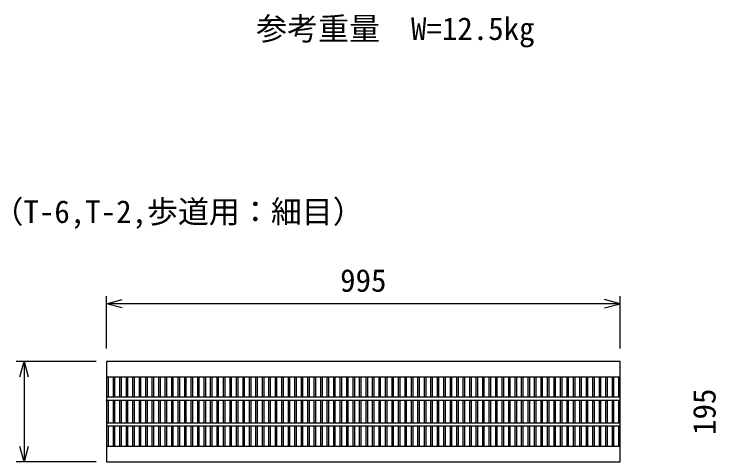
# Model space of a CAD drawing. Units: millimetres, scale not verified. Extents: x -25200 to 25200, y -8910 to 8910.
# Drawn here: x -15456 to -14096, y -50 to 819 of the extents above; entities that cross this region are included whole.
import ezdxf
from ezdxf.enums import TextEntityAlignment as Align

# ---------------------------------------------------------------- set-up
doc = ezdxf.new("R2010")
doc.units = ezdxf.units.MM
doc.header["$LTSCALE"] = 30
doc.layers.add('0-0_DIM', color=7, linetype='Continuous', lineweight=25)
doc.layers.add('0-2_HATCH', color=6, linetype='Continuous', lineweight=25)
doc.styles.add('ＭＳ ゴシック', font='')
doc.styles.get('ＭＳ ゴシック').set_extended_font_data('MS Gothic')

msp = doc.modelspace()

# ---------------------------------------------------------------- linework, layer by layer
at = {"layer": '0-0_DIM'}
for p, q in [((-15276.52, 170.13), (-15276.52, 271.72)), ((-14281.52, 170.13), (-14281.52, 271.72)), ((-14281.52, 256.72), (-15276.52, 256.72)), ((-15296.52, 144.91), (-15451.52, 144.91)), ((-15436.52, 144.91), (-15436.52, -50.09)), ((-15296.52, -50.09), (-15451.52, -50.09))]:
    msp.add_line(p, q, dxfattribs=at)
for points in [[(-15246.52, 248.68), (-15276.52, 256.72), (-15246.52, 264.76)], [(-14311.52, 248.68), (-14281.52, 256.72), (-14311.52, 264.76)], [(-15444.56, 114.91), (-15436.52, 144.91), (-15428.48, 114.91)], [(-15428.48, -20.09), (-15436.52, -50.09), (-15444.56, -20.09)]]:
    msp.add_lwpolyline(points, dxfattribs=at)
at = {"layer": '0-2_HATCH'}
for p, q in [((-15276.52, 114.91), (-14281.52, 114.91)), ((-15273.52, 114.91), (-15273.52, 75.41)), ((-15263.96, 114.91), (-15263.96, 75.41)), ((-15260.96, 114.91), (-15260.96, 75.41)), ((-15251.41, 114.91), (-15251.41, 75.41)), ((-15248.41, 114.91), (-15248.41, 75.41)), ((-15238.85, 114.91), (-15238.85, 75.41)), ((-15235.85, 114.91), (-15235.85, 75.41)), ((-15226.29, 114.91), (-15226.29, 75.41)), ((-15223.29, 114.91), (-15223.29, 75.41)), ((-15213.73, 114.91), (-15213.73, 75.41)), ((-15210.73, 114.91), (-15210.73, 75.41)), ((-15201.18, 114.91), (-15201.18, 75.41)), ((-15198.18, 114.91), (-15198.18, 75.41)), ((-15188.62, 114.91), (-15188.62, 75.41)), ((-15185.62, 114.91), (-15185.62, 75.41)), ((-15176.06, 114.91), (-15176.06, 75.41)), ((-15173.06, 114.91), (-15173.06, 75.41)), ((-15163.51, 114.91), (-15163.51, 75.41)), ((-15160.51, 114.91), (-15160.51, 75.41)), ((-15150.95, 114.91), (-15150.95, 75.41)), ((-15147.95, 114.91), (-15147.95, 75.41)), ((-15138.39, 114.91), (-15138.39, 75.41)), ((-15135.39, 114.91), (-15135.39, 75.41)), ((-15125.84, 114.91), (-15125.84, 75.41)), ((-15122.84, 114.91), (-15122.84, 75.41)), ((-15113.28, 114.91), (-15113.28, 75.41)), ((-15110.28, 114.91), (-15110.28, 75.41)), ((-15100.72, 114.91), (-15100.72, 75.41)), ((-15097.72, 114.91), (-15097.72, 75.41)), ((-15088.17, 114.91), (-15088.17, 75.41)), ((-15085.17, 114.91), (-15085.17, 75.41)), ((-15075.61, 114.91), (-15075.61, 75.41)), ((-15072.61, 114.91), (-15072.61, 75.41)), ((-15063.05, 114.91), (-15063.05, 75.41)), ((-15060.05, 114.91), (-15060.05, 75.41)), ((-15050.49, 114.91), (-15050.49, 75.41)), ((-15047.49, 114.91), (-15047.49, 75.41)), ((-15037.94, 114.91), (-15037.94, 75.41)), ((-15034.94, 114.91), (-15034.94, 75.41)), ((-15025.38, 114.91), (-15025.38, 75.41)), ((-15022.38, 114.91), (-15022.38, 75.41)), ((-15012.82, 114.91), (-15012.82, 75.41)), ((-15009.82, 114.91), (-15009.82, 75.41)), ((-15000.27, 114.91), (-15000.27, 75.41)), ((-14997.27, 114.91), (-14997.27, 75.41)), ((-14987.71, 114.91), (-14987.71, 75.41)), ((-14984.71, 114.91), (-14984.71, 75.41)), ((-14975.15, 114.91), (-14975.15, 75.41)), ((-14972.15, 114.91), (-14972.15, 75.41)), ((-14962.6, 114.91), (-14962.6, 75.41)), ((-14959.6, 114.91), (-14959.6, 75.41)), ((-14950.04, 114.91), (-14950.04, 75.41)), ((-14947.04, 114.91), (-14947.04, 75.41)), ((-14937.48, 114.91), (-14937.48, 75.41)), ((-14934.48, 114.91), (-14934.48, 75.41)), ((-14924.92, 114.91), (-14924.92, 75.41)), ((-14921.92, 114.91), (-14921.92, 75.41)), ((-14912.37, 114.91), (-14912.37, 75.41)), ((-14909.37, 114.91), (-14909.37, 75.41)), ((-14899.81, 114.91), (-14899.81, 75.41)), ((-14896.81, 114.91), (-14896.81, 75.41)), ((-14887.25, 114.91), (-14887.25, 75.41)), ((-14884.25, 114.91), (-14884.25, 75.41)), ((-14874.7, 114.91), (-14874.7, 75.41)), ((-14871.7, 114.91), (-14871.7, 75.41)), ((-14862.14, 114.91), (-14862.14, 75.41)), ((-14859.14, 114.91), (-14859.14, 75.41)), ((-14849.58, 114.91), (-14849.58, 75.41)), ((-14846.58, 114.91), (-14846.58, 75.41)), ((-14837.03, 114.91), (-14837.03, 75.41)), ((-14834.03, 114.91), (-14834.03, 75.41)), ((-14824.47, 114.91), (-14824.47, 75.41)), ((-14821.47, 114.91), (-14821.47, 75.41)), ((-14811.91, 114.91), (-14811.91, 75.41)), ((-14808.91, 114.91), (-14808.91, 75.41)), ((-14799.36, 114.91), (-14799.36, 75.41)), ((-14796.36, 114.91), (-14796.36, 75.41)), ((-14786.8, 114.91), (-14786.8, 75.41)), ((-14783.8, 114.91), (-14783.8, 75.41)), ((-14774.24, 114.91), (-14774.24, 75.41)), ((-14771.24, 114.91), (-14771.24, 75.41)), ((-14761.68, 114.91), (-14761.68, 75.41)), ((-14758.68, 114.91), (-14758.68, 75.41)), ((-14749.13, 114.91), (-14749.13, 75.41)), ((-14746.13, 114.91), (-14746.13, 75.41)), ((-14736.57, 114.91), (-14736.57, 75.41)), ((-14733.57, 114.91), (-14733.57, 75.41)), ((-14724.01, 114.91), (-14724.01, 75.41)), ((-14721.01, 114.91), (-14721.01, 75.41)), ((-14711.46, 114.91), (-14711.46, 75.41)), ((-14708.46, 114.91), (-14708.46, 75.41)), ((-14698.9, 114.91), (-14698.9, 75.41)), ((-14695.9, 114.91), (-14695.9, 75.41)), ((-14686.34, 114.91), (-14686.34, 75.41)), ((-14683.34, 114.91), (-14683.34, 75.41)), ((-14673.79, 114.91), (-14673.79, 75.41)), ((-14670.79, 114.91), (-14670.79, 75.41)), ((-14661.23, 114.91), (-14661.23, 75.41)), ((-14658.23, 114.91), (-14658.23, 75.41)), ((-14648.67, 114.91), (-14648.67, 75.41)), ((-14645.67, 114.91), (-14645.67, 75.41)), ((-14636.11, 114.91), (-14636.11, 75.41)), ((-14633.11, 114.91), (-14633.11, 75.41)), ((-14623.56, 114.91), (-14623.56, 75.41)), ((-14620.56, 114.91), (-14620.56, 75.41)), ((-14611, 114.91), (-14611, 75.41)), ((-14608, 114.91), (-14608, 75.41)), ((-14598.44, 114.91), (-14598.44, 75.41)), ((-14595.44, 114.91), (-14595.44, 75.41)), ((-14585.89, 114.91), (-14585.89, 75.41)), ((-14582.89, 114.91), (-14582.89, 75.41)), ((-14573.33, 114.91), (-14573.33, 75.41)), ((-14570.33, 114.91), (-14570.33, 75.41)), ((-14560.77, 114.91), (-14560.77, 75.41)), ((-14557.77, 114.91), (-14557.77, 75.41)), ((-14548.22, 114.91), (-14548.22, 75.41)), ((-14545.22, 114.91), (-14545.22, 75.41)), ((-14535.66, 114.91), (-14535.66, 75.41)), ((-14532.66, 114.91), (-14532.66, 75.41)), ((-14523.1, 114.91), (-14523.1, 75.41)), ((-14520.1, 114.91), (-14520.1, 75.41)), ((-14510.54, 114.91), (-14510.54, 75.41)), ((-14507.54, 114.91), (-14507.54, 75.41)), ((-14497.99, 114.91), (-14497.99, 75.41)), ((-14494.99, 114.91), (-14494.99, 75.41)), ((-14485.43, 114.91), (-14485.43, 75.41)), ((-14482.43, 114.91), (-14482.43, 75.41)), ((-14472.87, 114.91), (-14472.87, 75.41)), ((-14469.87, 114.91), (-14469.87, 75.41)), ((-14460.32, 114.91), (-14460.32, 75.41)), ((-14457.32, 114.91), (-14457.32, 75.41)), ((-14447.76, 114.91), (-14447.76, 75.41)), ((-14444.76, 114.91), (-14444.76, 75.41)), ((-14435.2, 114.91), (-14435.2, 75.41)), ((-14432.2, 114.91), (-14432.2, 75.41)), ((-14422.65, 114.91), (-14422.65, 75.41)), ((-14419.65, 114.91), (-14419.65, 75.41)), ((-14410.09, 114.91), (-14410.09, 75.41)), ((-14407.09, 114.91), (-14407.09, 75.41)), ((-14397.53, 114.91), (-14397.53, 75.41)), ((-14394.53, 114.91), (-14394.53, 75.41)), ((-14384.98, 114.91), (-14384.98, 75.41)), ((-14381.98, 114.91), (-14381.98, 75.41)), ((-14372.42, 114.91), (-14372.42, 75.41)), ((-14369.42, 114.91), (-14369.42, 75.41)), ((-14359.86, 114.91), (-14359.86, 75.41)), ((-14356.86, 114.91), (-14356.86, 75.41)), ((-14347.3, 114.91), (-14347.3, 75.41)), ((-14344.3, 114.91), (-14344.3, 75.41)), ((-14334.75, 114.91), (-14334.75, 75.41)), ((-14331.75, 114.91), (-14331.75, 75.41)), ((-14322.19, 114.91), (-14322.19, 75.41)), ((-14319.19, 114.91), (-14319.19, 75.41)), ((-14309.63, 114.91), (-14309.63, 75.41)), ((-14306.63, 114.91), (-14306.63, 75.41)), ((-14297.08, 114.91), (-14297.08, 75.41)), ((-14294.08, 114.91), (-14294.08, 75.41)), ((-14284.52, 114.91), (-14284.52, 75.41)), ((-14281.52, 75.41), (-15276.52, 75.41)), ((-14281.52, 69.41), (-15276.52, 69.41)), ((-15273.52, 69.41), (-15273.52, 25.41)), ((-15263.96, 69.41), (-15263.96, 25.41)), ((-15260.96, 69.41), (-15260.96, 25.41)), ((-15251.41, 69.41), (-15251.41, 25.41)), ((-15248.41, 69.41), (-15248.41, 25.41)), ((-15238.85, 69.41), (-15238.85, 25.41)), ((-15235.85, 69.41), (-15235.85, 25.41)), ((-15226.29, 69.41), (-15226.29, 25.41)), ((-15223.29, 69.41), (-15223.29, 25.41)), ((-15213.73, 69.41), (-15213.73, 25.41)), ((-15210.73, 69.41), (-15210.73, 25.41)), ((-15201.18, 69.41), (-15201.18, 25.41)), ((-15198.18, 69.41), (-15198.18, 25.41)), ((-15188.62, 69.41), (-15188.62, 25.41)), ((-15185.62, 69.41), (-15185.62, 25.41)), ((-15176.06, 69.41), (-15176.06, 25.41)), ((-15173.06, 69.41), (-15173.06, 25.41)), ((-15163.51, 69.41), (-15163.51, 25.41)), ((-15160.51, 69.41), (-15160.51, 25.41)), ((-15150.95, 69.41), (-15150.95, 25.41)), ((-15147.95, 69.41), (-15147.95, 25.41)), ((-15138.39, 69.41), (-15138.39, 25.41)), ((-15135.39, 69.41), (-15135.39, 25.41)), ((-15125.84, 69.41), (-15125.84, 25.41)), ((-15122.84, 69.41), (-15122.84, 25.41)), ((-15113.28, 69.41), (-15113.28, 25.41)), ((-15110.28, 69.41), (-15110.28, 25.41)), ((-15100.72, 69.41), (-15100.72, 25.41)), ((-15097.72, 69.41), (-15097.72, 25.41)), ((-15088.17, 69.41), (-15088.17, 25.41)), ((-15085.17, 69.41), (-15085.17, 25.41)), ((-15075.61, 69.41), (-15075.61, 25.41)), ((-15072.61, 69.41), (-15072.61, 25.41)), ((-15063.05, 69.41), (-15063.05, 25.41)), ((-15060.05, 69.41), (-15060.05, 25.41)), ((-15050.49, 69.41), (-15050.49, 25.41)), ((-15047.49, 69.41), (-15047.49, 25.41)), ((-15037.94, 69.41), (-15037.94, 25.41)), ((-15034.94, 69.41), (-15034.94, 25.41)), ((-15025.38, 69.41), (-15025.38, 25.41)), ((-15022.38, 69.41), (-15022.38, 25.41)), ((-15012.82, 69.41), (-15012.82, 25.41)), ((-15009.82, 69.41), (-15009.82, 25.41)), ((-15000.27, 69.41), (-15000.27, 25.41)), ((-14997.27, 69.41), (-14997.27, 25.41)), ((-14987.71, 69.41), (-14987.71, 25.41)), ((-14984.71, 69.41), (-14984.71, 25.41)), ((-14975.15, 69.41), (-14975.15, 25.41)), ((-14972.15, 69.41), (-14972.15, 25.41)), ((-14962.6, 69.41), (-14962.6, 25.41)), ((-14959.6, 69.41), (-14959.6, 25.41)), ((-14950.04, 69.41), (-14950.04, 25.41)), ((-14947.04, 69.41), (-14947.04, 25.41)), ((-14937.48, 69.41), (-14937.48, 25.41)), ((-14934.48, 69.41), (-14934.48, 25.41)), ((-14924.92, 69.41), (-14924.92, 25.41)), ((-14921.92, 69.41), (-14921.92, 25.41)), ((-14912.37, 69.41), (-14912.37, 25.41)), ((-14909.37, 69.41), (-14909.37, 25.41)), ((-14899.81, 69.41), (-14899.81, 25.41)), ((-14896.81, 69.41), (-14896.81, 25.41)), ((-14887.25, 69.41), (-14887.25, 25.41)), ((-14884.25, 69.41), (-14884.25, 25.41)), ((-14874.7, 69.41), (-14874.7, 25.41)), ((-14871.7, 69.41), (-14871.7, 25.41)), ((-14862.14, 69.41), (-14862.14, 25.41)), ((-14859.14, 69.41), (-14859.14, 25.41)), ((-14849.58, 69.41), (-14849.58, 25.41)), ((-14846.58, 69.41), (-14846.58, 25.41)), ((-14837.03, 69.41), (-14837.03, 25.41)), ((-14834.03, 69.41), (-14834.03, 25.41)), ((-14824.47, 69.41), (-14824.47, 25.41)), ((-14821.47, 69.41), (-14821.47, 25.41)), ((-14811.91, 69.41), (-14811.91, 25.41)), ((-14808.91, 69.41), (-14808.91, 25.41)), ((-14799.36, 69.41), (-14799.36, 25.41)), ((-14796.36, 69.41), (-14796.36, 25.41)), ((-14786.8, 69.41), (-14786.8, 25.41)), ((-14783.8, 69.41), (-14783.8, 25.41)), ((-14774.24, 69.41), (-14774.24, 25.41)), ((-14771.24, 69.41), (-14771.24, 25.41)), ((-14761.68, 69.41), (-14761.68, 25.41)), ((-14758.68, 69.41), (-14758.68, 25.41)), ((-14749.13, 69.41), (-14749.13, 25.41)), ((-14746.13, 69.41), (-14746.13, 25.41)), ((-14736.57, 69.41), (-14736.57, 25.41)), ((-14733.57, 69.41), (-14733.57, 25.41)), ((-14724.01, 69.41), (-14724.01, 25.41)), ((-14721.01, 69.41), (-14721.01, 25.41)), ((-14711.46, 69.41), (-14711.46, 25.41)), ((-14708.46, 69.41), (-14708.46, 25.41)), ((-14698.9, 69.41), (-14698.9, 25.41)), ((-14695.9, 69.41), (-14695.9, 25.41)), ((-14686.34, 69.41), (-14686.34, 25.41)), ((-14683.34, 69.41), (-14683.34, 25.41)), ((-14673.79, 69.41), (-14673.79, 25.41)), ((-14670.79, 69.41), (-14670.79, 25.41)), ((-14661.23, 69.41), (-14661.23, 25.41)), ((-14658.23, 69.41), (-14658.23, 25.41)), ((-14648.67, 69.41), (-14648.67, 25.41)), ((-14645.67, 69.41), (-14645.67, 25.41)), ((-14636.11, 69.41), (-14636.11, 25.41)), ((-14633.11, 69.41), (-14633.11, 25.41)), ((-14623.56, 69.41), (-14623.56, 25.41)), ((-14620.56, 69.41), (-14620.56, 25.41)), ((-14611, 69.41), (-14611, 25.41)), ((-14608, 69.41), (-14608, 25.41)), ((-14598.44, 69.41), (-14598.44, 25.41)), ((-14595.44, 69.41), (-14595.44, 25.41)), ((-14585.89, 69.41), (-14585.89, 25.41)), ((-14582.89, 69.41), (-14582.89, 25.41)), ((-14573.33, 69.41), (-14573.33, 25.41)), ((-14570.33, 69.41), (-14570.33, 25.41)), ((-14560.77, 69.41), (-14560.77, 25.41)), ((-14557.77, 69.41), (-14557.77, 25.41)), ((-14548.22, 69.41), (-14548.22, 25.41)), ((-14545.22, 69.41), (-14545.22, 25.41)), ((-14535.66, 69.41), (-14535.66, 25.41)), ((-14532.66, 69.41), (-14532.66, 25.41)), ((-14523.1, 69.41), (-14523.1, 25.41)), ((-14520.1, 69.41), (-14520.1, 25.41)), ((-14510.54, 69.41), (-14510.54, 25.41)), ((-14507.54, 69.41), (-14507.54, 25.41)), ((-14497.99, 69.41), (-14497.99, 25.41)), ((-14494.99, 69.41), (-14494.99, 25.41)), ((-14485.43, 69.41), (-14485.43, 25.41)), ((-14482.43, 69.41), (-14482.43, 25.41)), ((-14472.87, 69.41), (-14472.87, 25.41)), ((-14469.87, 69.41), (-14469.87, 25.41)), ((-14460.32, 69.41), (-14460.32, 25.41)), ((-14457.32, 69.41), (-14457.32, 25.41)), ((-14447.76, 69.41), (-14447.76, 25.41)), ((-14444.76, 69.41), (-14444.76, 25.41)), ((-14435.2, 69.41), (-14435.2, 25.41)), ((-14432.2, 69.41), (-14432.2, 25.41)), ((-14422.65, 69.41), (-14422.65, 25.41)), ((-14419.65, 69.41), (-14419.65, 25.41)), ((-14410.09, 69.41), (-14410.09, 25.41)), ((-14407.09, 69.41), (-14407.09, 25.41)), ((-14397.53, 69.41), (-14397.53, 25.41)), ((-14394.53, 69.41), (-14394.53, 25.41)), ((-14384.98, 69.41), (-14384.98, 25.41)), ((-14381.98, 69.41), (-14381.98, 25.41)), ((-14372.42, 69.41), (-14372.42, 25.41)), ((-14369.42, 69.41), (-14369.42, 25.41)), ((-14359.86, 69.41), (-14359.86, 25.41)), ((-14356.86, 69.41), (-14356.86, 25.41)), ((-14347.3, 69.41), (-14347.3, 25.41)), ((-14344.3, 69.41), (-14344.3, 25.41)), ((-14334.75, 69.41), (-14334.75, 25.41)), ((-14331.75, 69.41), (-14331.75, 25.41)), ((-14322.19, 69.41), (-14322.19, 25.41)), ((-14319.19, 69.41), (-14319.19, 25.41)), ((-14309.63, 69.41), (-14309.63, 25.41)), ((-14306.63, 69.41), (-14306.63, 25.41)), ((-14297.08, 69.41), (-14297.08, 25.41)), ((-14294.08, 69.41), (-14294.08, 25.41)), ((-14284.52, 69.41), (-14284.52, 25.41)), ((-14281.52, 25.41), (-15276.52, 25.41)), ((-14281.52, 19.41), (-15276.52, 19.41)), ((-15273.52, 19.41), (-15273.52, -20.09)), ((-15263.96, 19.41), (-15263.96, -20.09)), ((-15260.96, 19.41), (-15260.96, -20.09)), ((-15251.41, 19.41), (-15251.41, -20.09)), ((-15248.41, 19.41), (-15248.41, -20.09)), ((-15238.85, 19.41), (-15238.85, -20.09)), ((-15235.85, 19.41), (-15235.85, -20.09)), ((-15226.29, 19.41), (-15226.29, -20.09)), ((-15223.29, 19.41), (-15223.29, -20.09)), ((-15213.73, 19.41), (-15213.73, -20.09)), ((-15210.73, 19.41), (-15210.73, -20.09)), ((-15201.18, 19.41), (-15201.18, -20.09)), ((-15198.18, 19.41), (-15198.18, -20.09)), ((-15188.62, 19.41), (-15188.62, -20.09)), ((-15185.62, 19.41), (-15185.62, -20.09)), ((-15176.06, 19.41), (-15176.06, -20.09)), ((-15173.06, 19.41), (-15173.06, -20.09)), ((-15163.51, 19.41), (-15163.51, -20.09)), ((-15160.51, 19.41), (-15160.51, -20.09)), ((-15150.95, 19.41), (-15150.95, -20.09)), ((-15147.95, 19.41), (-15147.95, -20.09)), ((-15138.39, 19.41), (-15138.39, -20.09)), ((-15135.39, 19.41), (-15135.39, -20.09)), ((-15125.84, 19.41), (-15125.84, -20.09)), ((-15122.84, 19.41), (-15122.84, -20.09)), ((-15113.28, 19.41), (-15113.28, -20.09)), ((-15110.28, 19.41), (-15110.28, -20.09)), ((-15100.72, 19.41), (-15100.72, -20.09)), ((-15097.72, 19.41), (-15097.72, -20.09)), ((-15088.17, 19.41), (-15088.17, -20.09)), ((-15085.17, 19.41), (-15085.17, -20.09)), ((-15075.61, 19.41), (-15075.61, -20.09)), ((-15072.61, 19.41), (-15072.61, -20.09)), ((-15063.05, 19.41), (-15063.05, -20.09)), ((-15060.05, 19.41), (-15060.05, -20.09)), ((-15050.49, 19.41), (-15050.49, -20.09)), ((-15047.49, 19.41), (-15047.49, -20.09)), ((-15037.94, 19.41), (-15037.94, -20.09)), ((-15034.94, 19.41), (-15034.94, -20.09)), ((-15025.38, 19.41), (-15025.38, -20.09)), ((-15022.38, 19.41), (-15022.38, -20.09)), ((-15012.82, 19.41), (-15012.82, -20.09)), ((-15009.82, 19.41), (-15009.82, -20.09)), ((-15000.27, 19.41), (-15000.27, -20.09)), ((-14997.27, 19.41), (-14997.27, -20.09)), ((-14987.71, 19.41), (-14987.71, -20.09)), ((-14984.71, 19.41), (-14984.71, -20.09)), ((-14975.15, 19.41), (-14975.15, -20.09)), ((-14972.15, 19.41), (-14972.15, -20.09)), ((-14962.6, 19.41), (-14962.6, -20.09)), ((-14959.6, 19.41), (-14959.6, -20.09)), ((-14950.04, 19.41), (-14950.04, -20.09)), ((-14947.04, 19.41), (-14947.04, -20.09)), ((-14937.48, 19.41), (-14937.48, -20.09)), ((-14934.48, 19.41), (-14934.48, -20.09)), ((-14924.92, 19.41), (-14924.92, -20.09)), ((-14921.92, 19.41), (-14921.92, -20.09)), ((-14912.37, 19.41), (-14912.37, -20.09)), ((-14909.37, 19.41), (-14909.37, -20.09)), ((-14899.81, 19.41), (-14899.81, -20.09)), ((-14896.81, 19.41), (-14896.81, -20.09)), ((-14887.25, 19.41), (-14887.25, -20.09)), ((-14884.25, 19.41), (-14884.25, -20.09)), ((-14874.7, 19.41), (-14874.7, -20.09)), ((-14871.7, 19.41), (-14871.7, -20.09)), ((-14862.14, 19.41), (-14862.14, -20.09)), ((-14859.14, 19.41), (-14859.14, -20.09)), ((-14849.58, 19.41), (-14849.58, -20.09)), ((-14846.58, 19.41), (-14846.58, -20.09)), ((-14837.03, 19.41), (-14837.03, -20.09)), ((-14834.03, 19.41), (-14834.03, -20.09)), ((-14824.47, 19.41), (-14824.47, -20.09)), ((-14821.47, 19.41), (-14821.47, -20.09)), ((-14811.91, 19.41), (-14811.91, -20.09)), ((-14808.91, 19.41), (-14808.91, -20.09)), ((-14799.36, 19.41), (-14799.36, -20.09)), ((-14796.36, 19.41), (-14796.36, -20.09)), ((-14786.8, 19.41), (-14786.8, -20.09)), ((-14783.8, 19.41), (-14783.8, -20.09)), ((-14774.24, 19.41), (-14774.24, -20.09)), ((-14771.24, 19.41), (-14771.24, -20.09)), ((-14761.68, 19.41), (-14761.68, -20.09)), ((-14758.68, 19.41), (-14758.68, -20.09)), ((-14749.13, 19.41), (-14749.13, -20.09)), ((-14746.13, 19.41), (-14746.13, -20.09)), ((-14736.57, 19.41), (-14736.57, -20.09)), ((-14733.57, 19.41), (-14733.57, -20.09)), ((-14724.01, 19.41), (-14724.01, -20.09)), ((-14721.01, 19.41), (-14721.01, -20.09)), ((-14711.46, 19.41), (-14711.46, -20.09)), ((-14708.46, 19.41), (-14708.46, -20.09)), ((-14698.9, 19.41), (-14698.9, -20.09)), ((-14695.9, 19.41), (-14695.9, -20.09)), ((-14686.34, 19.41), (-14686.34, -20.09)), ((-14683.34, 19.41), (-14683.34, -20.09)), ((-14673.79, 19.41), (-14673.79, -20.09)), ((-14670.79, 19.41), (-14670.79, -20.09)), ((-14661.23, 19.41), (-14661.23, -20.09)), ((-14658.23, 19.41), (-14658.23, -20.09)), ((-14648.67, 19.41), (-14648.67, -20.09)), ((-14645.67, 19.41), (-14645.67, -20.09)), ((-14636.11, 19.41), (-14636.11, -20.09)), ((-14633.11, 19.41), (-14633.11, -20.09)), ((-14623.56, 19.41), (-14623.56, -20.09)), ((-14620.56, 19.41), (-14620.56, -20.09)), ((-14611, 19.41), (-14611, -20.09)), ((-14608, 19.41), (-14608, -20.09)), ((-14598.44, 19.41), (-14598.44, -20.09)), ((-14595.44, 19.41), (-14595.44, -20.09)), ((-14585.89, 19.41), (-14585.89, -20.09)), ((-14582.89, 19.41), (-14582.89, -20.09)), ((-14573.33, 19.41), (-14573.33, -20.09)), ((-14570.33, 19.41), (-14570.33, -20.09)), ((-14560.77, 19.41), (-14560.77, -20.09)), ((-14557.77, 19.41), (-14557.77, -20.09)), ((-14548.22, 19.41), (-14548.22, -20.09)), ((-14545.22, 19.41), (-14545.22, -20.09)), ((-14535.66, 19.41), (-14535.66, -20.09)), ((-14532.66, 19.41), (-14532.66, -20.09)), ((-14523.1, 19.41), (-14523.1, -20.09)), ((-14520.1, 19.41), (-14520.1, -20.09)), ((-14510.54, 19.41), (-14510.54, -20.09)), ((-14507.54, 19.41), (-14507.54, -20.09)), ((-14497.99, 19.41), (-14497.99, -20.09)), ((-14494.99, 19.41), (-14494.99, -20.09)), ((-14485.43, 19.41), (-14485.43, -20.09)), ((-14482.43, 19.41), (-14482.43, -20.09)), ((-14472.87, 19.41), (-14472.87, -20.09)), ((-14469.87, 19.41), (-14469.87, -20.09)), ((-14460.32, 19.41), (-14460.32, -20.09)), ((-14457.32, 19.41), (-14457.32, -20.09)), ((-14447.76, 19.41), (-14447.76, -20.09)), ((-14444.76, 19.41), (-14444.76, -20.09)), ((-14435.2, 19.41), (-14435.2, -20.09)), ((-14432.2, 19.41), (-14432.2, -20.09)), ((-14422.65, 19.41), (-14422.65, -20.09)), ((-14419.65, 19.41), (-14419.65, -20.09)), ((-14410.09, 19.41), (-14410.09, -20.09)), ((-14407.09, 19.41), (-14407.09, -20.09)), ((-14397.53, 19.41), (-14397.53, -20.09)), ((-14394.53, 19.41), (-14394.53, -20.09)), ((-14384.98, 19.41), (-14384.98, -20.09)), ((-14381.98, 19.41), (-14381.98, -20.09)), ((-14372.42, 19.41), (-14372.42, -20.09)), ((-14369.42, 19.41), (-14369.42, -20.09)), ((-14359.86, 19.41), (-14359.86, -20.09)), ((-14356.86, 19.41), (-14356.86, -20.09)), ((-14347.3, 19.41), (-14347.3, -20.09)), ((-14344.3, 19.41), (-14344.3, -20.09)), ((-14334.75, 19.41), (-14334.75, -20.09)), ((-14331.75, 19.41), (-14331.75, -20.09)), ((-14322.19, 19.41), (-14322.19, -20.09)), ((-14319.19, 19.41), (-14319.19, -20.09)), ((-14309.63, 19.41), (-14309.63, -20.09)), ((-14306.63, 19.41), (-14306.63, -20.09)), ((-14297.08, 19.41), (-14297.08, -20.09)), ((-14294.08, 19.41), (-14294.08, -20.09)), ((-14284.52, 19.41), (-14284.52, -20.09)), ((-14281.52, -20.09), (-15276.52, -20.09))]:
    msp.add_line(p, q, dxfattribs=at)
msp.add_lwpolyline([(-15276.52, 144.91), (-15276.52, -50.09), (-14281.52, -50.09), (-14281.52, 144.91)], close=True, dxfattribs=at)

# ---------------------------------------------------------------- texts
at = {"layer": '0-0_DIM', "style": 'ＭＳ ゴシック'}
for s, p in [('参考重量\u3000W=12.5kg', (-14986.68, 754.91)), ('（T-6,T-2,歩道用：細目）', (-15497.66, 400.09)), ('995', (-14824.02, 266.72))]:
    msp.add_text(s, height=43.99, dxfattribs=at).set_placement(p, align=Align.BOTTOM_LEFT)
msp.add_text('195', height=43.99, rotation=90, dxfattribs=at).set_placement((-14083.18, 2.41), align=Align.BOTTOM_LEFT)

doc.saveas('drawing.dxf')
